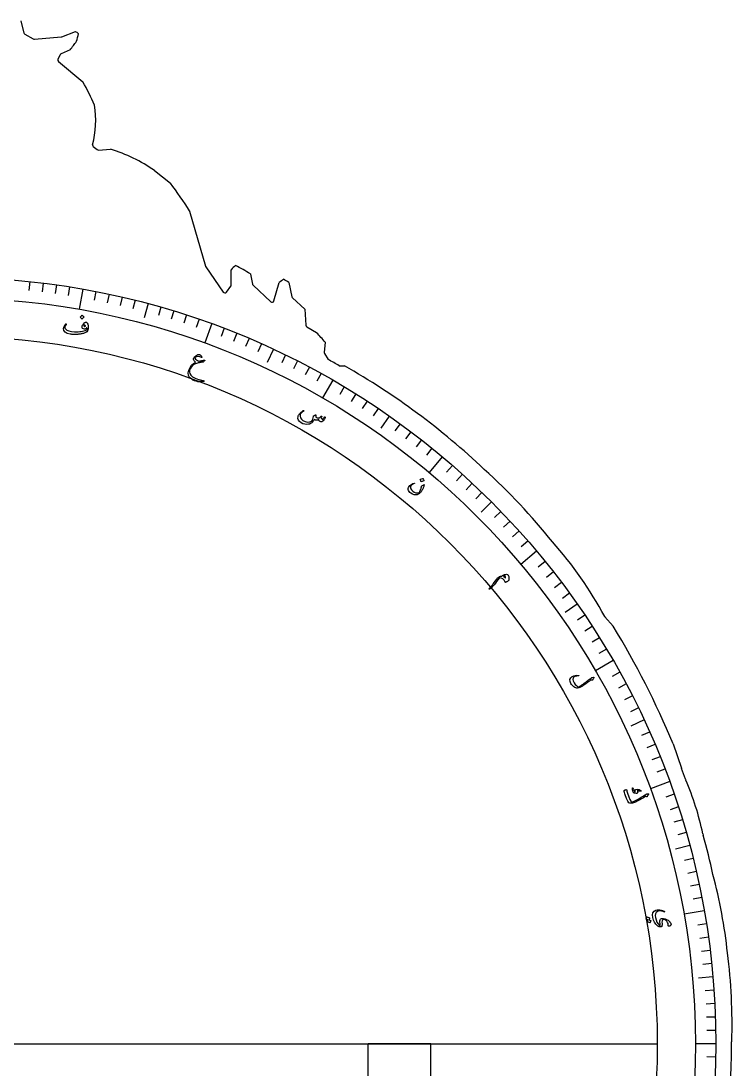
# Model space of a CAD drawing. Header units: millimetres. Extents: x -60 to 60, y -60 to 79.
# Drawn here: x 5.5 to 60, y -1.9 to 78.5 of the extents above; entities that cross this region are included whole.
import ezdxf

# ---------------------------------------------------------------- set-up
doc = ezdxf.new("R2010")
doc.units = ezdxf.units.MM
for name, color, linetype in [('CUT_OUTER', 1, 'Continuous'), ('ENGRAVE', 7, 'Continuous'), ('ENGRAVE_FINE', 8, 'Continuous'), ('TEXT', 5, 'Continuous')]:
    doc.layers.add(name, color=color, linetype=linetype)

msp = doc.modelspace()

# ---------------------------------------------------------------- linework, layer by layer
at = {"layer": 'CUT_OUTER'}
for points in [[(5.4665, 78.4787), (5.4674, 78.4754), (5.6962, 77.5592)], [(5.7689, 77.4644), (6.41, 77.1081)], [(6.4944, 77.0897), (8.5575, 77.2483)], [(8.5999, 77.2579), (9.6405, 77.6585), (9.6438, 77.6596)], [(8.4731, 75.8914), (8.3048, 75.5544)], [(9.2345, 76.2674), (9.2311, 76.2656), (8.5464, 75.9615)], [(8.343, 75.3722), (10.2144, 73.8121), (10.2172, 73.8095)], [(11.0207, 68.8422), (11.3174, 68.6047)], [(11.4235, 68.5723), (12.344, 68.6487), (12.3474, 68.6488), (12.3506, 68.6478)], [(15.7079, 67.0091), (16.9316, 66.0305), (16.9343, 66.0281)], [(18.4084, 63.8981), (18.4097, 63.8943), (19.6306, 59.6624)], [(19.6514, 59.6186), (20.9932, 57.6804)], [(21.6036, 58.2146), (21.6036, 59.3897), (21.6038, 59.3933)], [(23.0777, 59.0651), (23.0785, 59.0617), (23.2322, 58.2932)], [(21.2365, 57.6757), (21.5735, 58.1246)], [(23.2765, 58.2134), (24.6325, 56.9374)], [(24.8793, 57.0046), (25.2884, 58.4067), (25.2895, 58.4099)], [(26.0266, 58.4099), (26.0276, 58.4062), (26.2622, 57.3102)], [(26.3075, 57.231), (27.2524, 56.3646), (27.2548, 56.3621), (27.2552, 56.3586), (27.3323, 55.1305)], [(27.4048, 55.0112), (28.1529, 54.5624), (28.1561, 54.5603)], [(28.8112, 53.8229), (28.811, 53.8191), (28.7349, 53.0549)], [(28.7569, 52.9606), (29.0434, 52.5019)], [(29.8964, 52.0212), (30.2826, 52.0212), (30.2862, 52.021)], [(50.2656, 32.7834), (50.2733, 32.7718), (50.2821, 32.7609), (50.9253, 32.0376), (50.9278, 32.0345)], [(55.5163, 23.0202), (56.169, 21.1431), (56.17, 21.1398), (56.1691, 21.1365), (56.1618, 21.1145)], [(57.796, 16.1121), (57.8266, 16.0028)], [(60.0202, 0.1705), (60.0173, 0.1684), (59.9995, 0.1565)]]:
    msp.add_lwpolyline(points, dxfattribs=at)
for centre, radius, start, end in [((5.8418, 77.5955), 0.15, 194.019782, 240.93748), ((8.546, 77.3979), 0.15, 274.397471, 291.056987), ((8.0747, 75.0367), 3.0564, 53.572233, 59.110733), ((3.9346, 78.8862), 6.1151, 341.269014, 346.858994), ((6.4829, 77.2392), 0.15, 240.93748, 274.397471), ((2.3493, 81.9435), 8.9233, 320.497469, 325.757572), ((8.6073, 75.8244), 0.15, 113.953837, 153.462939), ((8.439, 75.4874), 0.15, 153.462939, 230.184109), ((-6.7741, 64.1846), 19.528, 23.616413, 29.529727), ((3.3978, 70.8786), 7.8028, 345.907214, 8.320295), ((11.1144, 68.9593), 0.15, 172.578733, 231.319707), ((11.4111, 68.7218), 0.15, 231.319707, 274.74339), ((8.3599, 56.2125), 13.0599, 55.761016, 72.207494), ((-4.2498, 49.7917), 26.6905, 31.905261, 37.468048), ((19.7747, 59.704), 0.15, 196.092393, 214.695154), ((25.0734, 56.2511), 4.6811, 132.164189, 137.834613), ((15.9943, 48.0102), 13.1295, 57.350384, 63.116116), ((21.4536, 58.2146), 0.15, 323.096537, 360), ((23.3793, 58.3226), 0.15, 191.309932, 226.741865), ((28.1264, 54.9727), 4.4567, 124.267049, 129.533546), ((23.3534, 54.4211), 4.8017, 56.170459, 61.873631), ((21.1165, 57.7658), 0.15, 214.695154, 323.096537), ((26.4089, 57.3416), 0.15, 192.080423, 227.480051), ((24.7353, 57.0466), 0.15, 226.741865, 343.731736), ((27.482, 55.1399), 0.15, 183.5894, 239.036243), ((21.2407, 47.7561), 9.7015, 38.707924, 44.535492), ((28.8841, 53.0401), 0.15, 174.310187, 211.986514), ((1.5459, 2.7123), 56.878, 60.102979, 61.089328), ((2.701, 3.5495), 55.7712, 46.602886, 60.355828), ((9.4672, 9.1293), 47.0807, 38.602699, 47.92064), ((24.3205, 18.8792), 29.4359, 28.187354, 41.811767), ((-7.5947, -3.4295), 68.4293, 22.738468, 31.215382), ((9.7197, 3.5697), 49.6456, 19.687713, 20.695447), ((56.2059, 20.0974), 0.3244, 25.047791, 37.519953), ((35.6462, 11.4132), 22.6426, 11.977235, 22.929525), ((0.3784, 0.0997), 59.6087, 12.490006, 15.473366), ((20.1177, 2.7478), 39.7995, 6.083477, 14.914468), ((16.5353, 1.4823), 43.5047, 358.272065, 7.240819), ((-0.0001, -0.0001), 59.9999, 178.596765, 0.149578)]:
    msp.add_arc(centre, radius, start, end, dxfattribs=at)
at = {"layer": 'ENGRAVE'}
for points in [[(10.2105, 57.9067), (9.937, 56.3556)], [(15.2186, 56.7964), (14.9274, 55.7098)], [(20.1108, 55.2539), (19.5721, 53.7739)], [(24.85, 53.2909), (24.3745, 52.2713)], [(29.4, 50.9223), (28.6125, 49.5583)], [(33.7263, 48.1661), (33.081, 47.2446)], [(37.7959, 45.0434), (36.7835, 43.8369)], [(41.5779, 41.5779), (40.7824, 40.7824)], [(45.0434, 37.7959), (43.8369, 36.7835)], [(48.1661, 33.7263), (47.2446, 33.081)], [(50.9223, 29.4), (49.5583, 28.6125)], [(53.2909, 24.85), (52.2713, 24.3745)], [(55.2539, 20.1108), (53.7739, 19.5721)], [(56.7964, 15.2186), (55.7098, 14.9274)], [(57.9067, 10.2105), (56.3556, 9.937)], [(58.5762, 5.1248), (57.4555, 5.0267)], [(-54.3, 0), (54.3, 0)], [(-36.924, 0), (-36.924, -36.924), (36.924, -36.924), (36.924, 0)], [(-32.1239, 0), (-32.1239, -32.1239), (32.1239, -32.1239), (32.1239, 0)], [(36.924, 0), (32.1239, 0)], [(58.8, 0), (57.225, 0)]]:
    msp.add_lwpolyline(points, dxfattribs=at)
for radius in [58.8, 58.8, 57.225, 54.3, 54.3]:
    msp.add_circle((0, 0), radius, dxfattribs=at)
at = {"layer": 'ENGRAVE_FINE'}
for points in [[(6.1463, 58.4779), (6.0757, 57.8066)], [(7.1659, 58.3617), (7.0837, 57.6917)], [(8.1834, 58.2278), (8.0894, 57.5593)], [(9.1983, 58.0761), (9.0928, 57.4094)], [(11.2196, 57.7197), (11.0908, 57.0571)], [(12.2252, 57.5151), (12.0849, 56.8548)], [(13.2271, 57.293), (13.0753, 56.6353)], [(14.225, 57.0534), (14.0617, 56.3984)], [(16.2075, 56.5222), (16.0214, 55.8733)], [(17.1915, 56.2307), (16.9941, 55.5852)], [(18.1702, 55.9221), (17.9616, 55.2802)], [(19.1434, 55.5965), (18.9236, 54.9583)], [(21.072, 54.8945), (20.8301, 54.2644)], [(22.0269, 54.5184), (21.774, 53.8926)], [(22.975, 54.1257), (22.7112, 53.5043)], [(23.9161, 53.7165), (23.6416, 53.0998)], [(25.7762, 52.8491), (25.4803, 52.2424)], [(26.6946, 52.3912), (26.3882, 51.7898)], [(27.6049, 51.9173), (27.288, 51.3213)], [(28.5068, 51.4276), (28.1796, 50.8373)], [(30.2842, 50.4014), (29.9366, 49.8228)], [(31.1593, 49.8652), (30.8016, 49.2928)], [(32.0248, 49.3138), (31.6571, 48.7477)], [(32.8805, 48.7474), (32.5031, 48.1878)], [(34.5618, 47.5702), (34.165, 47.0241)], [(35.3867, 46.9598), (34.9805, 46.4207)], [(36.2009, 46.335), (35.7853, 45.8031)], [(37.004, 45.6962), (36.5792, 45.1716)], [(38.5763, 44.3769), (38.1334, 43.8675)], [(39.3449, 43.6969), (38.8932, 43.1953)], [(40.1015, 43.0036), (39.6412, 42.5099)], [(40.8459, 42.2972), (40.377, 41.8116)], [(42.2972, 40.8459), (41.8116, 40.377)], [(43.0036, 40.1015), (42.5099, 39.6412)], [(43.6969, 39.3449), (43.1953, 38.8932)], [(44.3769, 38.5763), (43.8675, 38.1334)], [(45.6962, 37.004), (45.1716, 36.5792)], [(46.335, 36.2009), (45.8031, 35.7853)], [(46.9598, 35.3867), (46.4207, 34.9805)], [(47.5702, 34.5618), (47.0241, 34.165)], [(48.7474, 32.8805), (48.1878, 32.5031)], [(49.3138, 32.0248), (48.7477, 31.6571)], [(49.8652, 31.1593), (49.2928, 30.8016)], [(50.4014, 30.2842), (49.8228, 29.9366)], [(51.4276, 28.5068), (50.8373, 28.1796)], [(51.9173, 27.6049), (51.3213, 27.288)], [(52.3912, 26.6946), (51.7898, 26.3882)], [(52.8491, 25.7762), (52.2424, 25.4803)], [(53.7165, 23.9161), (53.0998, 23.6416)], [(54.1257, 22.975), (53.5043, 22.7112)], [(54.5184, 22.0269), (53.8926, 21.774)], [(54.8945, 21.072), (54.2644, 20.8301)], [(55.5965, 19.1434), (54.9583, 18.9236)], [(55.9221, 18.1702), (55.2802, 17.9616)], [(56.2307, 17.1915), (55.5852, 16.9941)], [(56.5222, 16.2075), (55.8733, 16.0214)], [(57.0534, 14.225), (56.3984, 14.0617)], [(57.293, 13.2271), (56.6353, 13.0753)], [(57.5151, 12.2252), (56.8548, 12.0849)], [(57.7197, 11.2196), (57.0571, 11.0908)], [(58.0761, 9.1983), (57.4094, 9.0928)], [(58.2278, 8.1834), (57.5593, 8.0894)], [(58.3617, 7.1659), (57.6917, 7.0837)], [(58.4779, 6.1463), (57.8066, 6.0757)], [(58.6568, 4.1017), (57.9834, 4.0546)], [(58.7194, 3.0774), (58.0453, 3.042)], [(58.7642, 2.0521), (58.0896, 2.0285)], [(58.791, 1.0262), (58.1161, 1.0144)], [(58.791, -1.0262), (58.1161, -1.0144)]]:
    msp.add_lwpolyline(points, dxfattribs=at)
at = {"layer": 'TEXT'}
for points in [[(10.1415, 55.8906), (10.1447, 55.8928), (10.1488, 55.8937), (10.1538, 55.8933), (10.1597, 55.8917), (10.1989, 55.8672), (10.235, 55.8394), (10.2679, 55.8083), (10.2977, 55.7739), (10.3003, 55.769), (10.301, 55.7644), (10.2998, 55.7602), (10.2967, 55.7564), (10.165, 55.6131), (10.1605, 55.6099), (10.1554, 55.6099), (10.1499, 55.613), (10.1437, 55.6192), (10.1384, 55.6246), (10.1299, 55.6327), (10.1184, 55.6436), (10.1036, 55.6573), (10.0855, 55.6738), (10.0637, 55.6932), (10.0381, 55.7154), (10.0089, 55.7405), (10.0051, 55.7445), (10.0035, 55.7481), (10.0041, 55.7513), (10.0068, 55.7541)], [(10.4406, 55.3635), (10.4842, 55.3584), (10.5238, 55.3339), (10.5594, 55.2901), (10.5909, 55.2268), (10.6146, 55.1477), (10.6267, 55.0565), (10.6271, 54.9532), (10.616, 54.8378), (10.6093, 54.7965), (10.5991, 54.7588), (10.5855, 54.7249), (10.5684, 54.6947), (10.5179, 54.6375), (10.4495, 54.5868), (10.3631, 54.5424), (10.2588, 54.5044), (10.2011, 54.4884), (10.1419, 54.4741), (10.0814, 54.4616), (10.0194, 54.4508), (9.9559, 54.4417), (9.8907, 54.4344), (9.8238, 54.4288), (9.7552, 54.425), (9.6866, 54.4227), (9.6198, 54.4218), (9.5548, 54.4223), (9.4916, 54.4243), (9.43, 54.4277), (9.37, 54.4329), (9.3115, 54.4399), (9.2545, 54.4486), (9.0207, 54.5077), (8.8566, 54.5987), (8.7619, 54.7222), (8.737, 54.8787), (8.741, 54.9134), (8.7493, 54.9524), (8.7618, 54.9957), (8.7786, 55.0432), (8.8018, 55.0947), (8.8304, 55.1436), (8.8644, 55.19), (8.9039, 55.2339), (8.9095, 55.2388), (8.9157, 55.2419), (8.9224, 55.2433), (8.9296, 55.2429), (8.9363, 55.2409), (8.9414, 55.2372), (8.9448, 55.2318), (8.9466, 55.2248), (8.9467, 55.2174), (8.9454, 55.2107), (8.9425, 55.2049), (8.9381, 55.1998), (8.8618, 55.0955), (8.8268, 55.0015), (8.8332, 54.9179), (8.8806, 54.8446), (8.9969, 54.7573), (9.1496, 54.6916), (9.3388, 54.6472), (9.5648, 54.6238), (9.6652, 54.6207), (9.7666, 54.6222), (9.8691, 54.6283), (9.9726, 54.639), (10.0771, 54.6542), (10.1825, 54.6741), (10.2887, 54.6986), (10.3958, 54.7277), (10.4538, 54.7477), (10.4994, 54.7725), (10.5327, 54.8021), (10.5538, 54.8366), (10.5512, 54.8636), (10.5439, 54.8892), (10.532, 54.9136), (10.5153, 54.9367), (10.5131, 54.9381), (10.5099, 54.9372), (10.5057, 54.934), (10.5005, 54.9285), (10.4603, 54.8851), (10.4188, 54.8547), (10.3759, 54.8371), (10.3316, 54.8325), (10.2548, 54.8459), (10.1999, 54.8792), (10.167, 54.9328), (10.156, 55.0064), (10.1677, 55.0675), (10.202, 55.1385), (10.2591, 55.2192), (10.339, 55.3098), (10.363, 55.3313), (10.3879, 55.3475), (10.4138, 55.3582), (10.4406, 55.3635)], [(10.4076, 55.0587), (10.4173, 55.0668), (10.4214, 55.0759), (10.4198, 55.0861), (10.4127, 55.0974), (10.3805, 55.1275), (10.3494, 55.1391), (10.3192, 55.1324), (10.2901, 55.1072), (10.2853, 55.0987), (10.2831, 55.0909), (10.2836, 55.0836), (10.2866, 55.077), (10.3131, 55.0524), (10.3421, 55.0412), (10.3736, 55.0433), (10.4076, 55.0587)], [(19.1267, 52.8896), (19.1621, 52.8866), (19.1971, 52.8733), (19.2315, 52.8498), (19.2654, 52.8161), (19.2817, 52.7963), (19.2963, 52.7769), (19.3091, 52.758), (19.3202, 52.7396), (19.3296, 52.7218), (19.3374, 52.7047), (19.3436, 52.6884), (19.3481, 52.6728), (19.3497, 52.6586), (19.3446, 52.6521), (19.3327, 52.6533), (19.314, 52.6622), (19.1942, 52.7152), (19.0707, 52.73), (18.9438, 52.7067), (18.8136, 52.6451), (18.8087, 52.6398), (18.8065, 52.6332), (18.807, 52.6254), (18.8103, 52.6164), (18.865, 52.5337), (18.9325, 52.4677), (19.0128, 52.4182), (19.1059, 52.3851), (19.1238, 52.3824), (19.1483, 52.3824), (19.1792, 52.3852), (19.2167, 52.3908), (19.2863, 52.4045), (19.3479, 52.4164), (19.4013, 52.4267), (19.4466, 52.4354), (19.4837, 52.4424), (19.5128, 52.4478), (19.5337, 52.4516), (19.5464, 52.4538), (19.5631, 52.4529), (19.5696, 52.4457), (19.5659, 52.4322), (19.5519, 52.4124), (19.5084, 52.363), (19.4731, 52.3272), (19.4462, 52.3052), (19.4276, 52.2968), (19.3783, 52.2924), (19.3254, 52.2858), (19.2689, 52.2768), (19.2089, 52.2655), (19.1453, 52.2518), (19.0782, 52.2357), (19.0076, 52.2173), (18.9335, 52.1964), (18.7777, 52.1342), (18.6443, 52.0432), (18.533, 51.9237), (18.4439, 51.7758), (18.4114, 51.6896), (18.3963, 51.6041), (18.3983, 51.5193), (18.4175, 51.4354), (18.4933, 51.3048), (18.6302, 51.1846), (18.8283, 51.0742), (19.0874, 50.973), (19.1286, 50.9605), (19.1733, 50.9477), (19.2215, 50.9348), (19.2731, 50.9216), (19.3281, 50.9084), (19.3865, 50.8954), (19.4482, 50.8824), (19.5132, 50.8696), (19.5242, 50.8667), (19.5317, 50.863), (19.5359, 50.8587), (19.5367, 50.8536), (19.519, 50.8369), (19.4678, 50.8208), (19.3832, 50.8053), (19.2652, 50.7902), (19.1947, 50.784), (19.1345, 50.7822), (19.0844, 50.785), (19.0445, 50.7923), (18.9015, 50.8336), (18.7747, 50.8788), (18.6639, 50.9282), (18.5694, 50.9818), (18.4053, 51.1235), (18.3129, 51.288), (18.2924, 51.4758), (18.3442, 51.687), (18.4432, 51.893), (18.5633, 52.0629), (18.7047, 52.1967), (18.8676, 52.2941), (18.8058, 52.3534), (18.7578, 52.4084), (18.7237, 52.4588), (18.7036, 52.5048), (18.6997, 52.5219), (18.6991, 52.5392), (18.7018, 52.5568), (18.7077, 52.5747), (18.7317, 52.6199), (18.7587, 52.6612), (18.7886, 52.6986), (18.8215, 52.732), (18.8996, 52.7951), (18.9764, 52.8424), (19.0522, 52.8739), (19.1267, 52.8896)], [(28.7639, 48.0876), (28.772, 48.0937), (28.7797, 48.097), (28.787, 48.0974), (28.7938, 48.0949), (28.8011, 48.0893), (28.8061, 48.0825), (28.8088, 48.0746), (28.8092, 48.0655), (28.8059, 48.0359), (28.7962, 48.0025), (28.7802, 47.9654), (28.7577, 47.9245), (28.7144, 47.8616), (28.665, 47.8069), (28.6094, 47.7603), (28.5477, 47.7218), (28.5299, 47.7143), (28.513, 47.7103), (28.497, 47.7099), (28.4819, 47.7131), (28.4348, 47.7373), (28.3906, 47.7745), (28.3494, 47.8246), (28.3111, 47.8877), (28.2256, 47.8509), (28.1445, 47.8406), (28.0675, 47.8571), (27.9946, 47.9003), (27.9691, 47.8622), (27.9435, 47.8262), (27.9178, 47.7924), (27.8918, 47.7607), (27.8656, 47.7309), (27.839, 47.7028), (27.8119, 47.6763), (27.7845, 47.6514), (27.7299, 47.6095), (27.67, 47.5764), (27.6047, 47.5519), (27.534, 47.5362), (27.3843, 47.5257), (27.2408, 47.54), (27.1036, 47.5791), (26.9724, 47.643), (26.8405, 47.7434), (26.7563, 47.8585), (26.7195, 47.9887), (26.7304, 48.1341), (26.7462, 48.1799), (26.7724, 48.2298), (26.8089, 48.2839), (26.8558, 48.3422), (26.9128, 48.4029), (26.9787, 48.4623), (27.0537, 48.5205), (27.1376, 48.5773), (27.1436, 48.5804), (27.1495, 48.5818), (27.1553, 48.5814), (27.161, 48.5791), (27.166, 48.5756), (27.1699, 48.5716), (27.1724, 48.5671), (27.1738, 48.562), (27.1732, 48.556), (27.1711, 48.5505), (27.1674, 48.5456), (27.1621, 48.5412), (27.0528, 48.4643), (26.972, 48.3959), (26.9197, 48.3363), (26.8956, 48.2853), (26.8826, 48.1506), (26.9131, 48.0303), (26.987, 47.9243), (27.1042, 47.8324), (27.2897, 47.7422), (27.4673, 47.7012), (27.6373, 47.7097), (27.8, 47.7678), (27.8434, 47.8432), (27.8774, 47.9297), (27.9018, 48.0274), (27.9166, 48.1363), (27.9172, 48.1478), (27.9194, 48.1572), (27.9231, 48.1645), (27.9284, 48.1695), (27.9506, 48.1846), (27.9716, 48.1987), (27.9914, 48.2117), (28.01, 48.2237), (28.0273, 48.2344), (28.043, 48.2437), (28.0573, 48.2515), (28.07, 48.2578), (28.0764, 48.2598), (28.0816, 48.2592), (28.0854, 48.2558), (28.0881, 48.2498), (28.0889, 48.2458), (28.0899, 48.2399), (28.091, 48.2321), (28.0922, 48.2223), (28.0933, 48.2107), (28.094, 48.1974), (28.0944, 48.1824), (28.0944, 48.1658), (28.0953, 48.1333), (28.0976, 48.1087), (28.1014, 48.0921), (28.1066, 48.0833), (28.1529, 48.0508), (28.2064, 48.0305), (28.2672, 48.0226), (28.3353, 48.027), (28.366, 48.0385), (28.4046, 48.0641), (28.4513, 48.1039), (28.5061, 48.1577), (28.5114, 48.1628), (28.5174, 48.1661), (28.5244, 48.1677), (28.5322, 48.1675), (28.5389, 48.1663), (28.5446, 48.1639), (28.5493, 48.1602), (28.5528, 48.1552), (28.5531, 48.1393), (28.5428, 48.1158), (28.5219, 48.0847), (28.4906, 48.046), (28.5146, 48.0005), (28.5459, 47.9614), (28.5845, 47.9287), (28.6303, 47.9023), (28.6378, 47.9162), (28.6427, 47.9283), (28.6448, 47.9385), (28.6443, 47.9469), (28.6429, 47.9553), (28.6435, 47.9625), (28.6459, 47.9687), (28.6502, 47.9737)], [(36.4074, 42.8706), (36.3977, 42.8308), (36.3865, 42.7902), (36.3738, 42.7487), (36.3596, 42.7063), (36.3436, 42.663), (36.3253, 42.6188), (36.3047, 42.5737), (36.2819, 42.5276), (36.2578, 42.4829), (36.2321, 42.44), (36.2049, 42.3991), (36.176, 42.3601), (36.1454, 42.3228), (36.1131, 42.2873), (36.079, 42.2534), (36.0432, 42.2212), (36.0026, 42.1899), (35.9617, 42.164), (35.9203, 42.1433), (35.8786, 42.128), (35.7649, 42.1088), (35.647, 42.1205), (35.5248, 42.1629), (35.3981, 42.2359), (35.3166, 42.3007), (35.2555, 42.3699), (35.2146, 42.4434), (35.1942, 42.5214), (35.1946, 42.5995), (35.2134, 42.6757), (35.2505, 42.7501), (35.306, 42.8227), (35.377, 42.8895), (35.4564, 42.9445), (35.544, 42.9878), (35.64, 43.0191), (35.6528, 43.0212), (35.6627, 43.0201), (35.6695, 43.0158), (35.6734, 43.0083), (35.6746, 42.9985), (35.6702, 42.9899), (35.66, 42.9825), (35.6441, 42.9763), (35.5341, 42.9279), (35.4519, 42.8702), (35.3973, 42.8034), (35.3703, 42.7274), (35.3703, 42.6486), (35.3973, 42.5698), (35.4511, 42.4911), (35.5319, 42.4123), (35.6446, 42.3351), (35.7604, 42.2844), (35.8793, 42.2602), (36.0016, 42.2624), (36.0048, 42.2633), (36.0086, 42.2657), (36.0128, 42.2694), (36.0175, 42.2744), (36.0504, 42.3178), (36.0826, 42.3734), (36.1143, 42.4414), (36.1452, 42.5216), (36.1595, 42.5631), (36.1722, 42.6021), (36.1836, 42.6386), (36.1935, 42.6725), (36.2017, 42.704), (36.2082, 42.7329), (36.2128, 42.7593), (36.2156, 42.7831), (36.2176, 42.7951), (36.2211, 42.8047), (36.2261, 42.812), (36.2328, 42.8168), (36.3865, 42.8968), (36.3973, 42.8999), (36.4043, 42.8966), (36.4077, 42.8868), (36.4074, 42.8706)], [(36.3062, 43.3812), (36.31, 43.3815), (36.314, 43.3802), (36.3182, 43.3775), (36.3225, 43.3732), (36.3444, 43.3326), (36.3618, 43.2907), (36.3749, 43.2474), (36.3837, 43.2029), (36.3835, 43.1974), (36.3819, 43.1931), (36.3788, 43.19), (36.3742, 43.1882), (36.1891, 43.1285), (36.1837, 43.128), (36.1793, 43.1305), (36.176, 43.1359), (36.1737, 43.1443), (36.1718, 43.1516), (36.1685, 43.1628), (36.1639, 43.178), (36.1579, 43.1972), (36.1504, 43.2204), (36.1411, 43.248), (36.13, 43.2799), (36.117, 43.316), (36.1158, 43.3213), (36.1161, 43.3253), (36.1182, 43.3277), (36.122, 43.3288)], [(42.3607, 35.8892), (42.3909, 35.9071), (42.4216, 35.9242), (42.4528, 35.9405), (42.4846, 35.9559), (42.5168, 35.9701), (42.5495, 35.9828), (42.5827, 35.9938), (42.6163, 36.0033), (42.681, 36.0159), (42.7366, 36.0195), (42.7833, 36.0139), (42.8209, 35.9993), (42.8628, 35.964), (42.8925, 35.9114), (42.9101, 35.8416), (42.9154, 35.7547), (42.9151, 35.7293), (42.9139, 35.7039), (42.912, 35.6786), (42.9094, 35.6535), (42.906, 35.6283), (42.902, 35.6029), (42.8975, 35.5774), (42.8923, 35.5518), (42.8886, 35.5378), (42.8834, 35.5261), (42.8766, 35.5166), (42.8683, 35.5094), (42.8296, 35.4868), (42.7949, 35.4668), (42.7641, 35.4495), (42.7374, 35.4347), (42.7151, 35.4227), (42.6975, 35.4136), (42.6848, 35.4074), (42.6769, 35.4041), (42.6651, 35.4026), (42.655, 35.4049), (42.6467, 35.4112), (42.6401, 35.4213), (42.5511, 35.5649), (42.4471, 35.6674), (42.3284, 35.7289), (42.1953, 35.7491), (42.1824, 35.7476), (42.1714, 35.7437), (42.1624, 35.7376), (42.1552, 35.7293), (42.0683, 35.606), (41.9756, 35.4802), (41.8771, 35.3519), (41.773, 35.2212), (41.6281, 35.0508), (41.5163, 34.937), (41.4378, 34.8796), (41.3927, 34.8785), (41.3874, 34.889), (41.3894, 34.9026), (41.3988, 34.9193), (41.4154, 34.939), (41.4527, 34.9772), (41.4904, 35.0182), (41.5286, 35.062), (41.5672, 35.1087), (41.6064, 35.1579), (41.6461, 35.2093), (41.6863, 35.2631), (41.7272, 35.319), (41.8641, 35.5069), (41.9769, 35.6505), (42.0658, 35.7499), (42.131, 35.8048), (42.1652, 35.8257), (42.1979, 35.8436), (42.2293, 35.8583), (42.2592, 35.8698), (42.2875, 35.8785), (42.3138, 35.8846), (42.3382, 35.8882), (42.3607, 35.8892)], [(42.4946, 35.8551), (42.5139, 35.8451), (42.5333, 35.8339), (42.553, 35.8214), (42.5728, 35.8077), (42.5927, 35.7927), (42.6126, 35.7767), (42.6325, 35.7596), (42.6524, 35.7415), (42.6502, 35.7886), (42.6436, 35.8254), (42.6326, 35.8517), (42.6172, 35.8677), (42.5904, 35.8795), (42.561, 35.8814), (42.5291, 35.8732), (42.4946, 35.8551)], [(49.4197, 28.1195), (49.4274, 28.1194), (49.434, 28.1174), (49.4395, 28.1135), (49.4439, 28.1077), (49.4464, 28.1008), (49.4462, 28.0937), (49.4434, 28.0864), (49.4379, 28.0788), (49.4048, 28.0363), (49.3783, 27.996), (49.3583, 27.9579), (49.3449, 27.9219), (49.3393, 27.9103), (49.3297, 27.9025), (49.3161, 27.8985), (49.2985, 27.8982), (49.2894, 27.8992), (49.2806, 27.9001), (49.2723, 27.9009), (49.2642, 27.9016), (49.2567, 27.9022), (49.2498, 27.9029), (49.2435, 27.9036), (49.2378, 27.9043), (49.2276, 27.9052), (49.2168, 27.9039), (49.2055, 27.9003), (49.1935, 27.8944), (49.1622, 27.8737), (49.1284, 27.8506), (49.092, 27.825), (49.0531, 27.7971), (49.0115, 27.767), (48.9673, 27.7347), (48.9204, 27.7002), (48.8708, 27.6637), (48.8218, 27.6264), (48.7754, 27.5918), (48.7318, 27.5598), (48.6909, 27.5305), (48.6526, 27.5036), (48.6169, 27.479), (48.5839, 27.4567), (48.5535, 27.4366), (48.4611, 27.3811), (48.3679, 27.3386), (48.274, 27.309), (48.1794, 27.2921), (48.1177, 27.293), (48.0513, 27.3105), (47.9799, 27.3446), (47.9037, 27.3953), (47.8301, 27.4553), (47.7678, 27.5155), (47.7168, 27.576), (47.6771, 27.6367), (47.6077, 27.8062), (47.6016, 27.9533), (47.6592, 28.0783), (47.7806, 28.1812), (47.8861, 28.2325), (48.0003, 28.2642), (48.1232, 28.2763), (48.2548, 28.2687), (48.2631, 28.2671), (48.2694, 28.264), (48.2738, 28.2595), (48.2762, 28.2535), (48.2774, 28.2463), (48.2771, 28.2401), (48.2753, 28.2349), (48.2719, 28.2308), (48.2662, 28.2258), (48.2598, 28.2224), (48.2529, 28.2206), (48.2454, 28.2203), (48.1366, 28.2144), (48.0481, 28.2023), (47.9797, 28.184), (47.9317, 28.1597), (47.85, 28.0699), (47.8196, 27.9618), (47.8402, 27.8354), (47.9116, 27.6904), (47.9979, 27.5723), (48.0912, 27.4833), (48.1917, 27.4234), (48.2995, 27.3925), (48.3316, 27.4126), (48.3686, 27.437), (48.4106, 27.4655), (48.4575, 27.4983), (48.5094, 27.5355), (48.5663, 27.5772), (48.6282, 27.6236), (48.6952, 27.6746), (48.7647, 27.7263), (48.8333, 27.777), (48.901, 27.8265), (48.9678, 27.8749), (49.0337, 27.9221), (49.0988, 27.9679), (49.1632, 28.0123), (49.2267, 28.0554), (49.2864, 28.0995), (49.2939, 28.1033), (49.3013, 28.1061), (49.3087, 28.108), (49.316, 28.1088)], [(53.6309, 19.1341), (53.6132, 19.1146), (53.5968, 19.0949), (53.5818, 19.0751), (53.5681, 19.0553), (53.5558, 19.0352), (53.5448, 19.0147), (53.5353, 18.9939), (53.5273, 18.9727), (53.5217, 18.9637), (53.5134, 18.9584), (53.5023, 18.9568), (53.4884, 18.9589), (53.4139, 18.9746), (53.4059, 18.9759), (53.3994, 18.9765), (53.3942, 18.9765), (53.3905, 18.9757), (53.2369, 18.8827), (53.0977, 18.8), (52.9728, 18.7275), (52.8623, 18.6652), (52.7663, 18.613), (52.6848, 18.5713), (52.6179, 18.54), (52.5656, 18.519), (52.4654, 18.4837), (52.4331, 18.4743), (52.4, 18.4663), (52.3663, 18.4599), (52.3319, 18.455), (52.2968, 18.4516), (52.261, 18.45), (52.2244, 18.4501), (52.187, 18.4519), (52.1169, 18.4959), (52.0362, 18.6189), (51.9441, 18.8205), (51.8399, 19.1006), (51.8106, 19.1893), (51.7856, 19.2722), (51.765, 19.3492), (51.7487, 19.4204), (51.7491, 19.4276), (51.7514, 19.4335), (51.7556, 19.4381), (51.7617, 19.4414), (51.7921, 19.4549), (51.8198, 19.4669), (51.8449, 19.4776), (51.8674, 19.4868), (51.8874, 19.4947), (51.9053, 19.5014), (51.9211, 19.5068), (51.9347, 19.511), (51.9425, 19.5129), (51.9477, 19.5118), (51.9503, 19.5077), (51.9502, 19.5006), (51.9536, 19.4479), (51.9658, 19.383), (51.9869, 19.3059), (52.0167, 19.2164), (52.1137, 18.9522), (52.2012, 18.7496), (52.2798, 18.6089), (52.3502, 18.5302), (52.4123, 18.5523), (52.5209, 18.605), (52.6758, 18.6883), (52.8769, 18.8025), (53.0775, 18.9188), (53.2289, 19.0077), (53.3312, 19.0689), (53.3844, 19.1025), (53.3988, 19.1121), (53.4122, 19.1212), (53.4247, 19.1297), (53.4363, 19.1375), (53.4469, 19.1446), (53.4562, 19.1511), (53.4644, 19.1568), (53.4714, 19.1618), (53.487, 19.1715), (53.503, 19.1778), (53.5194, 19.1808), (53.5361, 19.1803), (53.6279, 19.1684), (53.6343, 19.167), (53.639, 19.1647), (53.642, 19.1615), (53.6433, 19.1574), (53.6424, 19.1515), (53.64, 19.1456), (53.6362, 19.1398), (53.6309, 19.1341)], [(53.056, 19.3986), (53.0569, 19.3945), (53.0566, 19.3906), (53.0551, 19.3869), (53.0524, 19.3832), (53.0495, 19.3813), (53.0461, 19.3798), (53.0423, 19.3787), (53.0381, 19.378), (52.9144, 19.3819), (52.9015, 19.3832), (52.8911, 19.3856), (52.8831, 19.3893), (52.8776, 19.3941), (52.8608, 19.4173), (52.8432, 19.4358), (52.8247, 19.4496), (52.8053, 19.4587), (52.7969, 19.4588), (52.7904, 19.452), (52.7859, 19.4384), (52.7834, 19.4179), (52.7837, 19.405), (52.7843, 19.3917), (52.7854, 19.3782), (52.7869, 19.3644), (52.7888, 19.3501), (52.7912, 19.3353), (52.7941, 19.32), (52.7974, 19.3041), (52.795, 19.244), (52.7569, 19.2112), (52.6832, 19.2056), (52.574, 19.227), (52.5393, 19.2396), (52.5106, 19.2537), (52.4879, 19.2695), (52.4713, 19.2868), (52.4582, 19.3078), (52.4447, 19.3386), (52.4308, 19.379), (52.4164, 19.4291), (52.4096, 19.4549), (52.404, 19.4797), (52.3997, 19.5034), (52.3965, 19.5262), (52.3942, 19.5479), (52.3924, 19.5683), (52.391, 19.5874), (52.3902, 19.6053), (52.3919, 19.6171), (52.3955, 19.6265), (52.4009, 19.6333), (52.4081, 19.6376), (52.4166, 19.6393), (52.4238, 19.6376), (52.4296, 19.6325), (52.4341, 19.624), (52.4466, 19.5963), (52.4603, 19.5646), (52.4752, 19.5289), (52.4912, 19.4894), (52.521, 19.4155), (52.547, 19.3588), (52.5692, 19.3193), (52.5876, 19.2971), (52.5912, 19.2946), (52.5951, 19.294), (52.5991, 19.2952), (52.6033, 19.2982), (52.6056, 19.3011), (52.6071, 19.3054), (52.6077, 19.3111), (52.6075, 19.3183), (52.5999, 19.383), (52.5978, 19.4104), (52.5991, 19.4351), (52.6038, 19.4569), (52.6118, 19.4759), (52.6229, 19.4935), (52.6363, 19.5065), (52.652, 19.5148), (52.67, 19.5184), (52.7987, 19.5234), (52.906, 19.5051), (52.9918, 19.4635), (53.056, 19.3986)], [(53.7938, 9.4659), (53.797, 9.4637), (53.7992, 9.4603), (53.8006, 9.4557), (53.8011, 9.4498), (53.7968, 9.4278), (53.7916, 9.4063), (53.7855, 9.3854), (53.7785, 9.3649), (53.7704, 9.3448), (53.7612, 9.325), (53.7509, 9.3053), (53.7394, 9.2859), (53.7356, 9.2818), (53.7311, 9.2796), (53.7261, 9.2791), (53.7205, 9.2805), (53.5408, 9.3525), (53.5382, 9.3549), (53.5375, 9.359), (53.5387, 9.3647), (53.5418, 9.3721), (53.5449, 9.3773), (53.549, 9.3857), (53.5541, 9.3972), (53.5601, 9.4118), (53.5672, 9.4297), (53.5755, 9.4511), (53.5849, 9.4759), (53.5956, 9.5042), (53.4555, 9.561), (53.451, 9.5639), (53.4492, 9.5684), (53.4502, 9.5745), (53.4539, 9.5822), (53.4572, 9.5888), (53.4619, 9.5992), (53.4682, 9.6133), (53.4759, 9.6313), (53.4852, 9.6532), (53.4959, 9.6795), (53.508, 9.7101), (53.5214, 9.745), (53.5241, 9.7488), (53.527, 9.7508), (53.5303, 9.751), (53.5339, 9.7494), (53.7081, 9.6753), (53.7113, 9.6731), (53.7135, 9.6697), (53.7149, 9.6651), (53.7154, 9.6593), (53.7127, 9.6407), (53.7091, 9.6225), (53.7043, 9.6047), (53.6986, 9.5872), (53.6919, 9.5701), (53.6845, 9.5534), (53.6763, 9.5371), (53.6674, 9.5212)], [(55.128, 9.0819), (55.1397, 9.1553), (55.1277, 9.233), (55.092, 9.315), (55.0327, 9.4012), (54.9811, 9.4534), (54.9232, 9.4943), (54.859, 9.5238), (54.7885, 9.5419), (54.7749, 9.5426), (54.7612, 9.5404), (54.7475, 9.5356), (54.7337, 9.528), (54.6939, 9.4862), (54.6693, 9.4235), (54.6597, 9.34), (54.6651, 9.2354), (54.6712, 9.1325), (54.6638, 9.0557), (54.6429, 9.0053), (54.6086, 8.981), (54.5308, 8.9662), (54.4588, 8.97), (54.3925, 8.9924), (54.3319, 9.0334), (54.1969, 9.1725), (54.0883, 9.3261), (54.006, 9.4944), (53.95, 9.6776), (53.9273, 9.8845), (53.9614, 10.0489), (54.0527, 10.1711), (54.2014, 10.251), (54.2876, 10.2703), (54.3843, 10.2757), (54.4912, 10.2671), (54.6085, 10.2443), (54.6417, 10.2349), (54.6739, 10.2249), (54.7051, 10.2142), (54.7354, 10.203), (54.7647, 10.191), (54.7934, 10.1782), (54.8215, 10.1646), (54.8488, 10.1501), (54.8605, 10.1418), (54.8662, 10.1334), (54.8658, 10.1251), (54.8594, 10.1167), (54.8505, 10.111), (54.8411, 10.1083), (54.8311, 10.1086), (54.8206, 10.1118), (54.6632, 10.1733), (54.5262, 10.2014), (54.4097, 10.1963), (54.3137, 10.1583), (54.2203, 10.0767), (54.1631, 9.9719), (54.1418, 9.844), (54.1564, 9.6929), (54.2056, 9.5046), (54.2752, 9.3393), (54.3653, 9.1968), (54.4762, 9.077), (54.4851, 9.0702), (54.4931, 9.0684), (54.5002, 9.0716), (54.5065, 9.0799), (54.5157, 9.1107), (54.5191, 9.1622), (54.5169, 9.2343), (54.5088, 9.327), (54.5043, 9.422), (54.5136, 9.4968), (54.5368, 9.5513), (54.5739, 9.5856), (54.621, 9.6067), (54.672, 9.6193), (54.727, 9.6232), (54.7861, 9.6185), (54.9053, 9.5902), (55.019, 9.5417), (55.1269, 9.473), (55.2292, 9.3839), (55.2539, 9.3597), (55.2758, 9.3358), (55.2948, 9.3124), (55.3111, 9.2892), (55.3247, 9.2665), (55.3356, 9.2446), (55.344, 9.2232), (55.3498, 9.2026), (55.3557, 9.1191), (55.3283, 9.0629), (55.2676, 9.0339), (55.1736, 9.032), (55.1472, 9.0379), (55.1308, 9.0482), (55.1244, 9.0628), (55.128, 9.0819)]]:
    msp.add_lwpolyline(points, close=True, dxfattribs=at)

doc.saveas('drawing.dxf')
